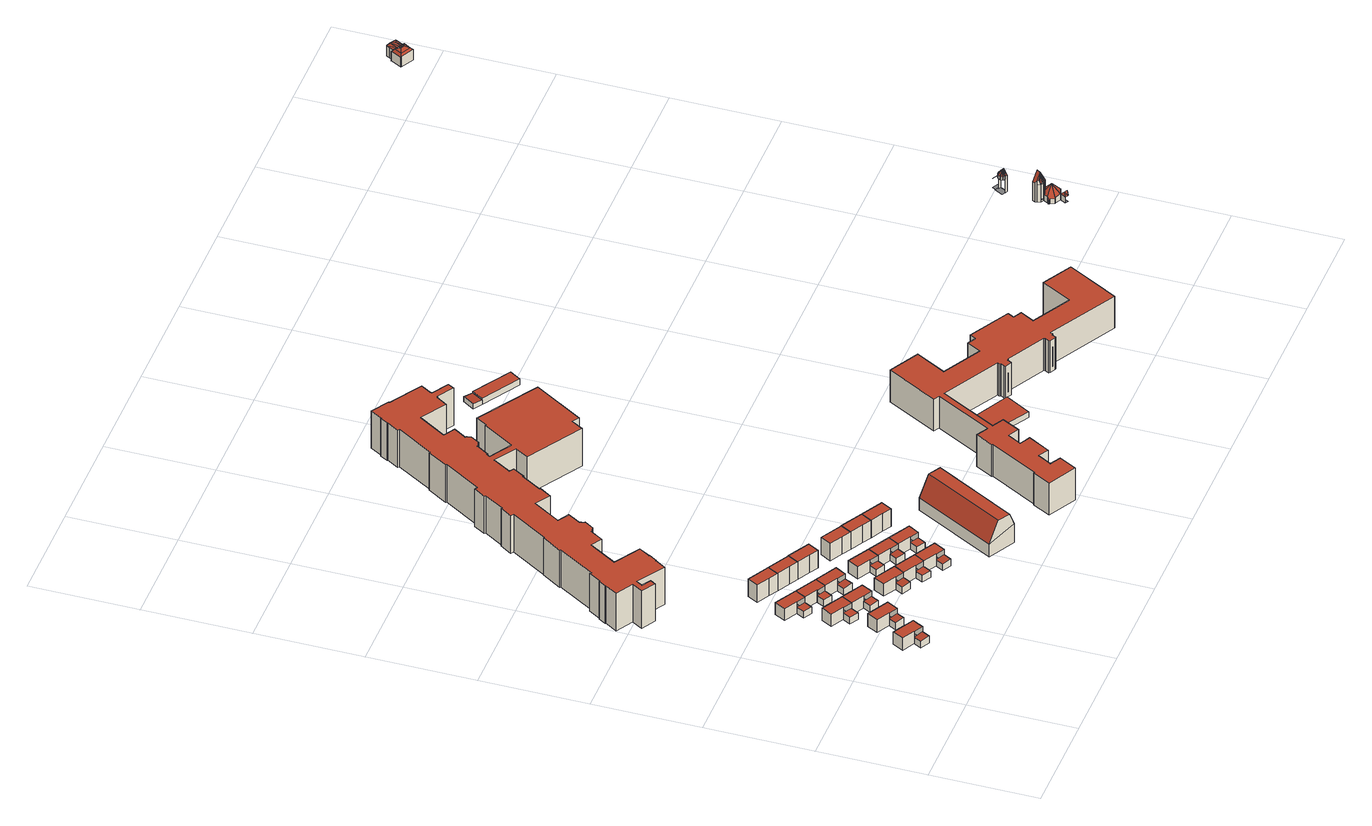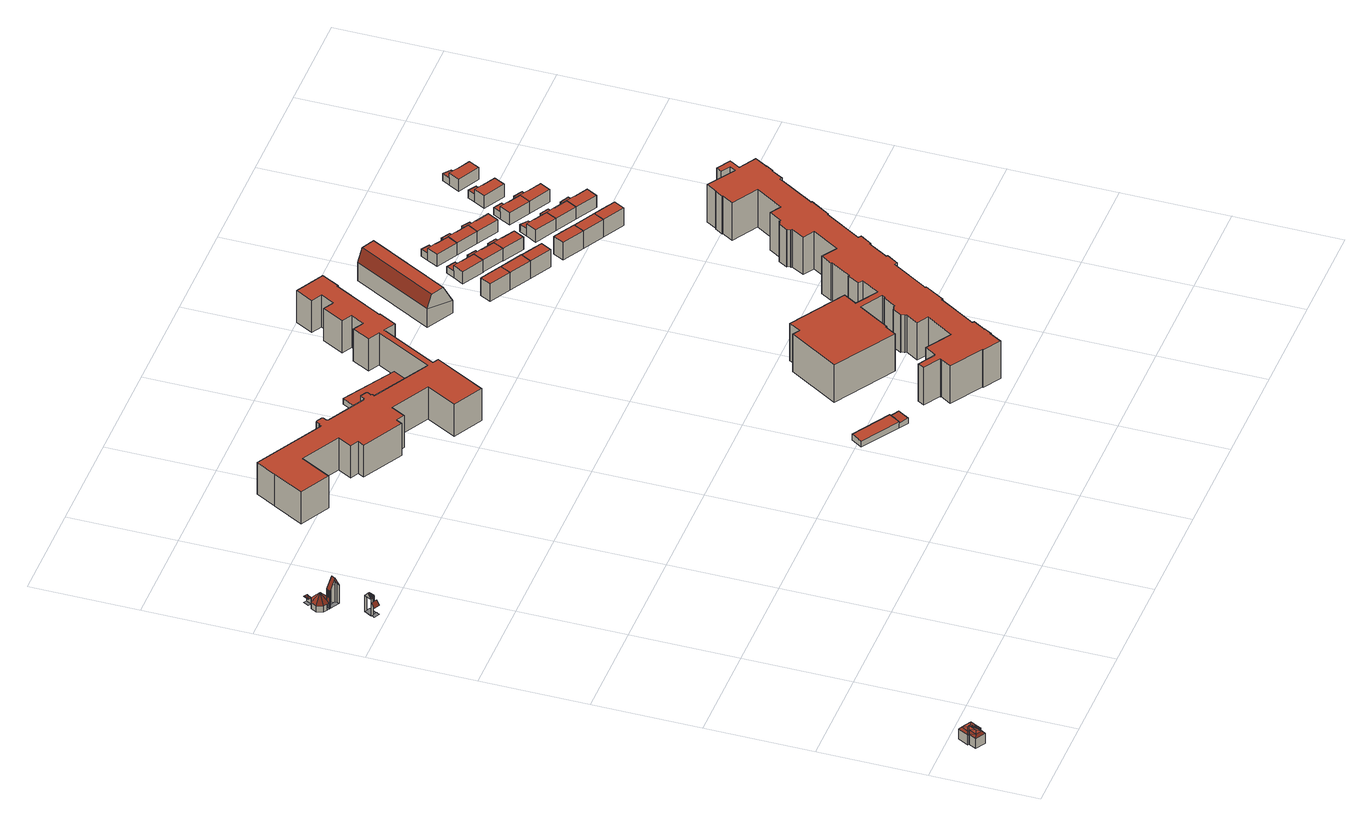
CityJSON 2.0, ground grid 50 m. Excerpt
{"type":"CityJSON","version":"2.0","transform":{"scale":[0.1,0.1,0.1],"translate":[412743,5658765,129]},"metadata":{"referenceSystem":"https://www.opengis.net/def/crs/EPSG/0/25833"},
"CityObjects":{
"building1":{"type":"Building","attributes":{"Gemeindeschluessel":14612000,"Geometrietyp2DReferenz":"3000","function":"31001_9998","roofType":"9999"},"children":["building1-1","building1-2"]},
"building1-1":{"type":"BuildingPart","attributes":{"Dachtyp_tdc":"tdcPolyFlatRoof","Dachneigung":6.44,"QualitaetDacherkennung":45,"Geometrietyp2DReferenz":"3000","measuredHeight":3.81,"roofType":"2100"},"parents":["building1"],"geometry":[{"type":"MultiSurface","lod":"2","boundaries":[[[0,1,2,3]],[[1,4,5,2]],[[6,0,3,7]],[[6,4,1,0]],[[3,2,5,7]]],"semantics":{"surfaces":[{"type":"WallSurface"},{"type":"RoofSurface"},{"type":"GroundSurface"}],"values":[0,0,0,1,2]}}]},
"building1-2":{"type":"BuildingPart","attributes":{"Dachtyp_tdc":"tdcPolyFlatRoof","Dachneigung":0,"QualitaetDacherkennung":61,"Geometrietyp2DReferenz":"3000","measuredHeight":6.47,"roofType":"1000"},"parents":["building1"],"geometry":[{"type":"MultiSurface","lod":"2","boundaries":[[[8,9,6,7,10]],[[11,12,13,5,4]],[[12,14,15,13]],[[14,8,10,15]],[[14,12,11,9,8]],[[10,7,5,13,15]]],"semantics":{"surfaces":[{"type":"WallSurface"},{"type":"RoofSurface"},{"type":"GroundSurface"}],"values":[0,0,0,0,1,2]}}]},
"building2":{"type":"Building","attributes":{"Gemeindeschluessel":14612000,"Geometrietyp2DReferenz":"3000","function":"31001_9998","roofType":"9999"},"children":["building2-1","building2-2"]},
"building2-1":{"type":"BuildingPart","attributes":{"Dachtyp_tdc":"tdcPolyFlatRoof","Dachneigung":0,"QualitaetDacherkennung":61,"Geometrietyp2DReferenz":"3000","measuredHeight":6.79,"roofType":"1000"},"parents":["building2"],"geometry":[{"type":"MultiSurface","lod":"2","boundaries":[[[16,17,18,19,20]],[[21,22,23,24,25]],[[22,26,27,23]],[[26,16,20,27]],[[26,22,21,17,16]],[[20,19,24,23,27]]],"semantics":{"surfaces":[{"type":"WallSurface"},{"type":"RoofSurface"},{"type":"GroundSurface"}],"values":[0,0,0,0,1,2]}}]},
"building2-2":{"type":"BuildingPart","attributes":{"Dachtyp_tdc":"tdcPolyFlatRoof","Dachneigung":5.5,"QualitaetDacherkennung":50,"Geometrietyp2DReferenz":"3000","measuredHeight":4.1,"roofType":"2100"},"parents":["building2"],"geometry":[{"type":"MultiSurface","lod":"2","boundaries":[[[18,28,29,19]],[[28,30,31,29]],[[30,25,24,31]],[[30,28,18,25]],[[24,19,29,31]]],"semantics":{"surfaces":[{"type":"WallSurface"},{"type":"RoofSurface"},{"type":"GroundSurface"}],"values":[0,0,0,1,2]}}]},
"building3":{"type":"Building","attributes":{"Gemeindeschluessel":14612000,"Geometrietyp2DReferenz":"3000","function":"31001_9998","roofType":"9999"},"children":["building3-1","building3-2"]},
"building3-1":{"type":"BuildingPart","attributes":{"Dachtyp_tdc":"tdcPolyFlatRoof","Dachneigung":0,"QualitaetDacherkennung":39,"Geometrietyp2DReferenz":"3000","measuredHeight":3.47,"roofType":"1000"},"parents":["building3"],"geometry":[{"type":"MultiSurface","lod":"2","boundaries":[[[32,33,34,35]],[[33,36,37,34]],[[38,32,35,39]],[[38,36,33,32]],[[35,34,37,39]]],"semantics":{"surfaces":[{"type":"WallSurface"},{"type":"RoofSurface"},{"type":"GroundSurface"}],"values":[0,0,0,1,2]}}]},
"building3-2":{"type":"BuildingPart","attributes":{"Dachtyp_tdc":"tdcPolyFlatRoof","Dachneigung":0,"QualitaetDacherkennung":65,"Geometrietyp2DReferenz":"3000","measuredHeight":6.52,"roofType":"1000"},"parents":["building3"],"geometry":[{"type":"MultiSurface","lod":"2","boundaries":[[[40,37,36]],[[40,41,42,37]],[[41,43,44,42]],[[43,45,46,44]],[[45,47,38,39,46]],[[47,45,43,41,40]],[[37,42,44,46,39]]],"semantics":{"surfaces":[{"type":"WallSurface"},{"type":"RoofSurface"},{"type":"GroundSurface"}],"values":[0,0,0,0,0,1,2]}}]},
"building4":{"type":"Building","attributes":{"Gemeindeschluessel":14612000,"Geometrietyp2DReferenz":"3000","function":"31001_9998","roofType":"9999"},"children":["building4-1","building4-2"]},
"building4-1":{"type":"BuildingPart","attributes":{"Dachtyp_tdc":"tdcPolyFlatRoof","Dachneigung":0,"QualitaetDacherkennung":43,"Geometrietyp2DReferenz":"3000","measuredHeight":3.48,"roofType":"1000"},"parents":["building4"],"geometry":[{"type":"MultiSurface","lod":"2","boundaries":[[[48,49,50,51]],[[49,52,53,50]],[[54,48,51,55]],[[54,52,49,48]],[[51,50,53,55]]],"semantics":{"surfaces":[{"type":"WallSurface"},{"type":"RoofSurface"},{"type":"GroundSurface"}],"values":[0,0,0,1,2]}}]},
"building4-2":{"type":"BuildingPart","attributes":{"Dachtyp_tdc":"tdcPolyFlatRoof","Dachneigung":0,"QualitaetDacherkennung":62,"Geometrietyp2DReferenz":"3000","measuredHeight":6.47,"roofType":"1000"},"parents":["building4"],"geometry":[{"type":"MultiSurface","lod":"2","boundaries":[[[56,53,52]],[[56,57,58,53]],[[57,59,60,58]],[[59,61,62,60]],[[61,63,54,55,62]],[[63,61,59,57,56]],[[53,58,60,62,55]]],"semantics":{"surfaces":[{"type":"WallSurface"},{"type":"RoofSurface"},{"type":"GroundSurface"}],"values":[0,0,0,0,0,1,2]}}]},
"building5":{"type":"Building","attributes":{"Gemeindeschluessel":14612000,"Geometrietyp2DReferenz":"3000","function":"31001_9998","roofType":"9999"},"children":["building5-1","building5-2"]},
"building5-1":{"type":"BuildingPart","attributes":{"Dachtyp_tdc":"tdcPolyFlatRoof","Dachneigung":2.63,"QualitaetDacherkennung":50,"Geometrietyp2DReferenz":"3000","measuredHeight":3.66,"roofType":"2100"},"parents":["building5"],"geometry":[{"type":"MultiSurface","lod":"2","boundaries":[[[64,65,66,67]],[[65,68,69,66]],[[68,70,71,69]],[[68,65,64,70]],[[71,67,66,69]]],"semantics":{"surfaces":[{"type":"WallSurface"},{"type":"RoofSurface"},{"type":"GroundSurface"}],"values":[0,0,0,1,2]}}]},
"building5-2":{"type":"BuildingPart","attributes":{"Dachtyp_tdc":"tdcPolyFlatRoof","Dachneigung":0,"QualitaetDacherkennung":61,"Geometrietyp2DReferenz":"3000","measuredHeight":6.49,"roofType":"1000"},"parents":["building5"],"geometry":[{"type":"MultiSurface","lod":"2","boundaries":[[[72,73,64,67,74]],[[75,47,39,71,70]],[[47,45,46,39]],[[45,72,74,46]],[[45,47,75,73,72]],[[74,67,71,39,46]]],"semantics":{"surfaces":[{"type":"WallSurface"},{"type":"RoofSurface"},{"type":"GroundSurface"}],"values":[0,0,0,0,1,2]}}]},
"building6":{"type":"Building","attributes":{"Gemeindeschluessel":14612000,"Geometrietyp2DReferenz":"3000","function":"31001_9998","roofType":"9999"},"children":["building6-1","building6-2"]},
"building6-1":{"type":"BuildingPart","attributes":{"Dachtyp_tdc":"tdcPolyFlatRoof","Dachneigung":0,"QualitaetDacherkennung":63,"Geometrietyp2DReferenz":"3000","measuredHeight":6.44,"roofType":"1000"},"parents":["building6"],"geometry":[{"type":"MultiSurface","lod":"2","boundaries":[[[76,77,78,79,80]],[[77,63,55,78]],[[63,61,62,55]],[[61,81,82,62]],[[81,83,84,85,82]],[[83,81,61,63,77,76]],[[79,78,55,62,82,85]]],"semantics":{"surfaces":[{"type":"WallSurface"},{"type":"RoofSurface"},{"type":"GroundSurface"}],"values":[0,0,0,0,0,1,2]}}]},
"building6-2":{"type":"BuildingPart","attributes":{"Dachtyp_tdc":"tdcPolyFlatRoof","Dachneigung":0,"QualitaetDacherkennung":41,"Geometrietyp2DReferenz":"3000","measuredHeight":3.45,"roofType":"1000"},"parents":["building6"],"geometry":[{"type":"MultiSurface","lod":"2","boundaries":[[[86,87,88,89]],[[87,80,79,88]],[[84,86,89,85]],[[84,80,87,86]],[[89,88,79,85]]],"semantics":{"surfaces":[{"type":"WallSurface"},{"type":"RoofSurface"},{"type":"GroundSurface"}],"values":[0,0,0,1,2]}}]},
"building7":{"type":"Building","attributes":{"Dachtyp_tdc":"tdcPolyFlatRoof","Gemeindeschluessel":14612000,"Dachneigung":0,"QualitaetDacherkennung":45,"Geometrietyp2DReferenz":"3000","measuredHeight":9.37,"function":"31001_9998","roofType":"1000"},"geometry":[{"type":"Solid","lod":"2","boundaries":[[[[90,91,92,93]],[[91,94,95,92]],[[94,96,97,95]],[[96,98,99,97]],[[98,90,93,99]],[[98,96,94,91,90]],[[93,92,95,97,99]]]],"semantics":{"surfaces":[{"type":"WallSurface"},{"type":"RoofSurface"},{"type":"GroundSurface"}],"values":[[0,0,0,0,0,1,2]]}}]},
"building8":{"type":"Building","attributes":{"Gemeindeschluessel":14612000,"Geometrietyp2DReferenz":"3000","function":"31001_9998","roofType":"9999"},"children":["building8-1","building8-2"]},
"building8-1":{"type":"BuildingPart","attributes":{"Dachtyp_tdc":"tdcPolyFlatRoof","Dachneigung":0,"QualitaetDacherkennung":61,"Geometrietyp2DReferenz":"3000","measuredHeight":6.48,"roofType":"1000"},"parents":["building8"],"geometry":[{"type":"MultiSurface","lod":"2","boundaries":[[[100,101,102,103,104]],[[105,83,106,107,108]],[[83,81,109,106]],[[81,100,104,109]],[[81,83,105,101,100]],[[104,103,107,106,109]]],"semantics":{"surfaces":[{"type":"WallSurface"},{"type":"RoofSurface"},{"type":"GroundSurface"}],"values":[0,0,0,0,1,2]}}]},
"building8-2":{"type":"BuildingPart","attributes":{"Dachtyp_tdc":"tdcPolyFlatRoof","Dachneigung":6.8,"QualitaetDacherkennung":45,"Geometrietyp2DReferenz":"3000","measuredHeight":3.82,"roofType":"2100"},"parents":["building8"],"geometry":[{"type":"MultiSurface","lod":"2","boundaries":[[[110,111,112,113]],[[111,108,107,112]],[[102,110,113,103]],[[102,108,111,110]],[[113,112,107,103]]],"semantics":{"surfaces":[{"type":"WallSurface"},{"type":"RoofSurface"},{"type":"GroundSurface"}],"values":[0,0,0,1,2]}}]},
"building9":{"type":"Building","attributes":{"Gemeindeschluessel":14612000,"Geometrietyp2DReferenz":"3000","function":"31001_9998","roofType":"9999"},"children":["building9-1","building9-2"]},
"building9-1":{"type":"BuildingPart","attributes":{"Dachtyp_tdc":"tdcPolyFlatRoof","Dachneigung":0,"QualitaetDacherkennung":60,"Geometrietyp2DReferenz":"3000","measuredHeight":6.45,"roofType":"1000"},"parents":["building9"],"geometry":[{"type":"MultiSurface","lod":"2","boundaries":[[[114,115,116]],[[114,117,118,115]],[[117,119,120,118]],[[119,121,122,120]],[[121,123,124,125,122]],[[123,121,119,117,114]],[[115,118,120,122,125]]],"semantics":{"surfaces":[{"type":"WallSurface"},{"type":"RoofSurface"},{"type":"GroundSurface"}],"values":[0,0,0,0,0,1,2]}}]},
"building9-2":{"type":"BuildingPart","attributes":{"Dachtyp_tdc":"tdcPolyFlatRoof","Dachneigung":6.31,"QualitaetDacherkennung":47,"Geometrietyp2DReferenz":"3000","measuredHeight":3.75,"roofType":"2100"},"parents":["building9"],"geometry":[{"type":"MultiSurface","lod":"2","boundaries":[[[126,127,128,129]],[[127,116,115,128]],[[124,126,129,125]],[[124,116,127,126]],[[129,128,115,125]]],"semantics":{"surfaces":[{"type":"WallSurface"},{"type":"RoofSurface"},{"type":"GroundSurface"}],"values":[0,0,0,1,2]}}]},
"building10":{"type":"Building","attributes":{"Dachtyp_tdc":"tdcPolyFlatRoof","Gemeindeschluessel":14612000,"Dachneigung":0,"QualitaetDacherkennung":47,"Geometrietyp2DReferenz":"3000","measuredHeight":9.34,"function":"31001_9998","roofType":"1000"},"geometry":[{"type":"Solid","lod":"2","boundaries":[[[[96,94,95,97]],[[94,130,131,95]],[[130,132,133,131]],[[132,134,135,133]],[[134,96,97,135]],[[134,132,130,94,96]],[[97,95,131,133,135]]]],"semantics":{"surfaces":[{"type":"WallSurface"},{"type":"RoofSurface"},{"type":"GroundSurface"}],"values":[[0,0,0,0,0,1,2]]}}]},
"building11":{"type":"Building","attributes":{"Gemeindeschluessel":14612000,"Geometrietyp2DReferenz":"3000","function":"31001_9998","roofType":"9999"},"children":["building11-1","building11-2"]},
"building11-1":{"type":"BuildingPart","attributes":{"Dachtyp_tdc":"tdcPolyFlatRoof","Dachneigung":0,"QualitaetDacherkennung":42,"Geometrietyp2DReferenz":"3000","measuredHeight":3.5,"roofType":"1000"},"parents":["building11"],"geometry":[{"type":"MultiSurface","lod":"2","boundaries":[[[136,137,138,139]],[[137,140,141,138]],[[142,136,139,143]],[[142,140,137,136]],[[139,138,141,143]]],"semantics":{"surfaces":[{"type":"WallSurface"},{"type":"RoofSurface"},{"type":"GroundSurface"}],"values":[0,0,0,1,2]}}]},
"building11-2":{"type":"BuildingPart","attributes":{"Dachtyp_tdc":"tdcPolyFlatRoof","Dachneigung":0,"QualitaetDacherkennung":66,"Geometrietyp2DReferenz":"3000","measuredHeight":6.53,"roofType":"1000"},"parents":["building11"],"geometry":[{"type":"MultiSurface","lod":"2","boundaries":[[[144,141,140]],[[144,145,125,141]],[[145,146,122,125]],[[146,147,148,122]],[[147,149,142,143,148]],[[149,147,146,145,144]],[[141,125,122,148,143]]],"semantics":{"surfaces":[{"type":"WallSurface"},{"type":"RoofSurface"},{"type":"GroundSurface"}],"values":[0,0,0,0,0,1,2]}}]},
"building12":{"type":"Building","attributes":{"Dachtyp_tdc":"tdcPolyFlatRoof","Gemeindeschluessel":14612000,"Dachneigung":0,"QualitaetDacherkennung":46,"Geometrietyp2DReferenz":"3000","measuredHeight":9.38,"function":"31001_9998","roofType":"1000"},"geometry":[{"type":"Solid","lod":"2","boundaries":[[[[150,151,131,133]],[[151,152,153,131]],[[152,154,155,153]],[[154,156,157,155]],[[156,150,133,157]],[[156,154,152,151,150]],[[133,131,153,155,157]]]],"semantics":{"surfaces":[{"type":"WallSurface"},{"type":"RoofSurface"},{"type":"GroundSurface"}],"values":[[0,0,0,0,0,1,2]]}}]},
"building13":{"type":"Building","attributes":{"Gemeindeschluessel":14612000,"Geometrietyp2DReferenz":"3000","function":"31001_9998","roofType":"9999"},"children":["building13-1","building13-2"]},
"building13-1":{"type":"BuildingPart","attributes":{"Dachtyp_tdc":"tdcPolyFlatRoof","Dachneigung":0,"QualitaetDacherkennung":42,"Geometrietyp2DReferenz":"3000","measuredHeight":3.53,"roofType":"1000"},"parents":["building13"],"geometry":[{"type":"MultiSurface","lod":"2","boundaries":[[[158,159,160,161]],[[159,162,163,160]],[[164,158,161,165]],[[164,162,159,158]],[[161,160,163,165]]],"semantics":{"surfaces":[{"type":"WallSurface"},{"type":"RoofSurface"},{"type":"GroundSurface"}],"values":[0,0,0,1,2]}}]},
"building13-2":{"type":"BuildingPart","attributes":{"Dachtyp_tdc":"tdcPolyFlatRoof","Dachneigung":0,"QualitaetDacherkennung":60,"Geometrietyp2DReferenz":"3000","measuredHeight":6.49,"roofType":"1000"},"parents":["building13"],"geometry":[{"type":"MultiSurface","lod":"2","boundaries":[[[166,163,162]],[[166,167,168,163]],[[167,169,170,168]],[[169,171,172,170]],[[171,173,164,165,172]],[[173,171,169,167,166]],[[163,168,170,172,165]]],"semantics":{"surfaces":[{"type":"WallSurface"},{"type":"RoofSurface"},{"type":"GroundSurface"}],"values":[0,0,0,0,0,1,2]}}]},
"building14":{"type":"Building","attributes":{"Gemeindeschluessel":14612000,"Geometrietyp2DReferenz":"3000","function":"31001_9998","roofType":"9999"},"children":["building14-1","building14-2"]},
"building14-1":{"type":"BuildingPart","attributes":{"Dachtyp_tdc":"tdcPolyFlatRoof","Dachneigung":0,"QualitaetDacherkennung":62,"Geometrietyp2DReferenz":"3000","measuredHeight":6.47,"roofType":"1000"},"parents":["building14"],"geometry":[{"type":"MultiSurface","lod":"2","boundaries":[[[174,175,176,177,178]],[[179,180,143,181,182]],[[180,183,148,143]],[[183,180,179,175,174]],[[178,177,181,143,148]],[[183,174,178,148]]],"semantics":{"surfaces":[{"type":"WallSurface"},{"type":"RoofSurface"},{"type":"GroundSurface"}],"values":[0,0,0,1,2,0]}}]},
"building14-2":{"type":"BuildingPart","attributes":{"Dachtyp_tdc":"tdcPolyFlatRoof","Dachneigung":3.69,"QualitaetDacherkennung":53,"Geometrietyp2DReferenz":"3000","measuredHeight":3.69,"roofType":"2100"},"parents":["building14"],"geometry":[{"type":"MultiSurface","lod":"2","boundaries":[[[184,185,186,187]],[[185,182,181,186]],[[176,184,187,177]],[[176,182,185,184]],[[187,186,181,177]]],"semantics":{"surfaces":[{"type":"WallSurface"},{"type":"RoofSurface"},{"type":"GroundSurface"}],"values":[0,0,0,1,2]}}]},
"building15":{"type":"Building","attributes":{"Gemeindeschluessel":14612000,"Geometrietyp2DReferenz":"3000","function":"31001_9998","roofType":"9999"},"children":["building15-1","building15-2"]},
"building15-1":{"type":"BuildingPart","attributes":{"Dachtyp_tdc":"tdcPolyFlatRoof","Dachneigung":3.63,"QualitaetDacherkennung":49,"Geometrietyp2DReferenz":"3000","measuredHeight":3.63,"roofType":"2100"},"parents":["building15"],"geometry":[{"type":"MultiSurface","lod":"2","boundaries":[[[188,189,190,191]],[[192,193,194,195]],[[193,188,191,194]],[[193,192,189,188]],[[191,190,195,194]]],"semantics":{"surfaces":[{"type":"WallSurface"},{"type":"RoofSurface"},{"type":"GroundSurface"}],"values":[0,0,0,1,2]}}]},
"building15-2":{"type":"BuildingPart","attributes":{"Dachtyp_tdc":"tdcPolyFlatRoof","Dachneigung":0,"QualitaetDacherkennung":65,"Geometrietyp2DReferenz":"3000","measuredHeight":6.45,"roofType":"1000"},"parents":["building15"],"geometry":[{"type":"MultiSurface","lod":"2","boundaries":[[[196,190,189]],[[196,173,197,190]],[[173,171,198,197]],[[171,199,200,198]],[[199,201,192,195,200]],[[201,199,171,173,196]],[[190,197,198,200,195]]],"semantics":{"surfaces":[{"type":"WallSurface"},{"type":"RoofSurface"},{"type":"GroundSurface"}],"values":[0,0,0,0,0,1,2]}}]},
"building16":{"type":"Building","attributes":{"Dachtyp_tdc":"tdcPolyFlatRoof","Gemeindeschluessel":14612000,"Dachneigung":0,"QualitaetDacherkennung":45,"Geometrietyp2DReferenz":"3000","measuredHeight":9.38,"function":"31001_9998","roofType":"1000"},"geometry":[{"type":"Solid","lod":"2","boundaries":[[[[202,203,204,205]],[[203,206,207,204]],[[206,208,209,207]],[[208,210,211,209]],[[210,202,205,211]],[[210,208,206,203,202]],[[205,204,207,209,211]]]],"semantics":{"surfaces":[{"type":"WallSurface"},{"type":"RoofSurface"},{"type":"GroundSurface"}],"values":[[0,0,0,0,0,1,2]]}}]},
"building17":{"type":"Building","attributes":{"Gemeindeschluessel":14612000,"Geometrietyp2DReferenz":"3000","function":"31001_9998","roofType":"9999"},"children":["building17-1","building17-2"]},
"building17-1":{"type":"BuildingPart","attributes":{"Dachtyp_tdc":"tdcPolyFlatRoof","Dachneigung":0,"QualitaetDacherkennung":44,"Geometrietyp2DReferenz":"3000","measuredHeight":3.5,"roofType":"1000"},"parents":["building17"],"geometry":[{"type":"MultiSurface","lod":"2","boundaries":[[[212,213,214,215]],[[213,216,217,214]],[[216,218,219,217]],[[218,216,213,212]],[[215,214,217,219]]],"semantics":{"surfaces":[{"type":"WallSurface"},{"type":"RoofSurface"},{"type":"GroundSurface"}],"values":[0,0,0,1,2]}}]},
"building17-2":{"type":"BuildingPart","attributes":{"Dachtyp_tdc":"tdcPolyFlatRoof","Dachneigung":0,"QualitaetDacherkennung":62,"Geometrietyp2DReferenz":"3000","measuredHeight":6.47,"roofType":"1000"},"parents":["building17"],"geometry":[{"type":"MultiSurface","lod":"2","boundaries":[[[220,221,212,215,222]],[[223,201,224,219,218]],[[201,199,225,224]],[[199,220,222,225]],[[199,201,223,221,220]],[[222,215,219,224,225]]],"semantics":{"surfaces":[{"type":"WallSurface"},{"type":"RoofSurface"},{"type":"GroundSurface"}],"values":[0,0,0,0,1,2]}}]},
"building18":{"type":"Building","attributes":{"Dachtyp_tdc":"tdcPolyFlatRoof","Gemeindeschluessel":14612000,"Dachneigung":0,"QualitaetDacherkennung":49,"Geometrietyp2DReferenz":"3000","measuredHeight":9.4,"function":"31001_9998","roofType":"1000"},"geometry":[{"type":"Solid","lod":"2","boundaries":[[[[226,227,207,209]],[[227,228,229,207]],[[228,230,231,229]],[[230,232,233,231]],[[232,226,209,233]],[[232,230,228,227,226]],[[209,207,229,231,233]]]],"semantics":{"surfaces":[{"type":"WallSurface"},{"type":"RoofSurface"},{"type":"GroundSurface"}],"values":[[0,0,0,0,0,1,2]]}}]},
"building19":{"type":"Building","attributes":{"Dachtyp_tdc":"tdcPolyFlatRoof","Gemeindeschluessel":14612000,"Dachneigung":0,"QualitaetDacherkennung":47,"Geometrietyp2DReferenz":"3000","measuredHeight":9.4,"function":"31001_9998","roofType":"1000"},"geometry":[{"type":"Solid","lod":"2","boundaries":[[[[230,228,229,231]],[[228,234,235,229]],[[234,236,237,235]],[[236,238,239,237]],[[238,230,231,239]],[[238,236,234,228,230]],[[231,229,235,237,239]]]],"semantics":{"surfaces":[{"type":"WallSurface"},{"type":"RoofSurface"},{"type":"GroundSurface"}],"values":[[0,0,0,0,0,1,2]]}}]},
"building20":{"type":"Building","attributes":{"Dachtyp_tdc":"tdcCutGableRoof","Gemeindeschluessel":14612000,"Dachneigung":62.1,"QualitaetDacherkennung":40,"Geometrietyp2DReferenz":"3000","measuredHeight":16.51,"function":"31001_9998","roofType":"9999"},"geometry":[{"type":"Solid","lod":"2","boundaries":[[[[240,241,242,243]],[[241,244,245,242]],[[244,246,247,245]],[[246,240,243,247]],[[241,240,248,249]],[[244,241,249,250]],[[246,244,250,251]],[[240,246,251,248]],[[250,249,248,251]],[[243,242,245,247]]]],"semantics":{"surfaces":[{"type":"WallSurface"},{"type":"RoofSurface"},{"type":"GroundSurface"}],"values":[[0,0,0,0,1,0,1,0,1,2]]}}]},
"building21":{"type":"Building","attributes":{"name":"Mitteldeutscher Rundfunk Landesfunkhaus Sachsen","Dachtyp_tdc":"tdcPolyFlatRoof","Gemeindeschluessel":14612000,"Dachneigung":0,"QualitaetDacherkennung":8,"Geometrietyp2DReferenz":"3000","measuredHeight":19.99,"function":"31001_3035","roofType":"1000"},"geometry":[{"type":"Solid","lod":"2","boundaries":[[[[252,253,254,255]],[[253,256,257,254]],[[256,258,259,257]],[[258,260,261,259]],[[260,262,263,261]],[[262,264,265,263]],[[264,266,267,265]],[[266,268,269,267]],[[268,270,271,269]],[[270,272,273,271]],[[272,274,275,273]],[[274,276,277,275]],[[276,278,279,277]],[[278,280,281,279]],[[280,282,283,281]],[[282,284,285,283]],[[284,286,287,285]],[[286,288,289,287]],[[288,290,291,289]],[[290,292,293,291]],[[292,294,295,293]],[[294,296,297,295]],[[296,298,299,297]],[[298,300,301,299]],[[300,302,303,301]],[[302,304,305,303]],[[304,306,307,305]],[[306,308,309,307]],[[308,310,311,309]],[[310,312,313,311]],[[312,314,315,313]],[[314,316,317,315]],[[316,318,319,317]],[[318,320,321,319]],[[320,322,323,321]],[[322,324,325,323]],[[324,326,327,325]],[[326,328,329,327]],[[328,330,331,329]],[[330,332,333,331]],[[332,334,335,333]],[[334,336,337,335]],[[336,338,339,337]],[[338,340,341,339]],[[340,342,343,341]],[[342,344,345,343]],[[344,346,347,345]],[[346,348,349,347]],[[348,350,351,349]],[[350,352,353,351]],[[352,354,355,353]],[[354,356,357,355]],[[356,358,359,357]],[[358,360,361,359]],[[360,362,363,361]],[[362,364,365,363]],[[364,366,367,365]],[[366,368,369,367]],[[368,370,371,369]],[[370,372,373,371]],[[372,374,375,373]],[[374,376,377,375]],[[376,378,379,377]],[[378,380,381,379]],[[380,382,383,381]],[[382,384,385,383]],[[384,386,387,385]],[[386,388,389,387]],[[388,390,391,389]],[[390,392,393,391]],[[392,394,395,393]],[[394,396,397,395]],[[396,398,399,397]],[[398,400,401,399]],[[400,402,403,401]],[[402,404,405,403]],[[404,406,407,405]],[[406,408,409,407]],[[408,410,411,409]],[[410,412,413,411]],[[412,414,415,413]],[[414,416,417,415]],[[416,418,419,417]],[[418,420,421,419]],[[420,422,423,421]],[[422,424,425,423]],[[424,426,427,425]],[[426,428,429,427]],[[428,430,431,429]],[[430,432,433,431]],[[432,434,435,433]],[[434,436,437,435]],[[436,438,439,437]],[[438,440,441,439]],[[440,442,443,441]],[[442,444,445,443]],[[444,446,447,445]],[[446,448,449,447]],[[448,450,451,449]],[[450,452,453,451]],[[452,454,455,453]],[[454,456,457,455]],[[456,458,459,457]],[[458,252,255,459]],[[458,456,454,452,450,448,446,444,442,440,438,436,434,432,430,428,426,424,422,420,418,416,414,412,410,408,406,404,402,400,398,396,394,392,390,388,386,384,382,380,378,376,374,372,370,368,366,364,362,360,358,356,354,352,350,348,346,344,342,340,338,336,334,332,330,328,326,324,322,320,318,316,314,312,310,308,306,304,302,300,298,296,294,292,290,288,286,284,282,280,278,276,274,272,270,268,266,264,262,260,258,256,253,252]],[[255,254,257,259,261,263,265,267,269,271,273,275,277,279,281,283,285,287,289,291,293,295,297,299,301,303,305,307,309,311,313,315,317,319,321,323,325,327,329,331,333,335,337,339,341,343,345,347,349,351,353,355,357,359,361,363,365,367,369,371,373,375,377,379,381,383,385,387,389,391,393,395,397,399,401,403,405,407,409,411,413,415,417,419,421,423,425,427,429,431,433,435,437,439,441,443,445,447,449,451,453,455,457,459]]]],"semantics":{"surfaces":[{"type":"WallSurface"},{"type":"RoofSurface"},{"type":"GroundSurface"}],"values":[[0,0,0,0,0,0,0,0,0,0,0,0,0,0,0,0,0,0,0,0,0,0,0,0,0,0,0,0,0,0,0,0,0,0,0,0,0,0,0,0,0,0,0,0,0,0,0,0,0,0,0,0,0,0,0,0,0,0,0,0,0,0,0,0,0,0,0,0,0,0,0,0,0,0,0,0,0,0,0,0,0,0,0,0,0,0,0,0,0,0,0,0,0,0,0,0,0,0,0,0,0,0,0,0,1,2]]}}]},
"building22":{"type":"Building","attributes":{"Dachtyp_tdc":"tdcPolyFlatRoof","Gemeindeschluessel":14612000,"Dachneigung":0,"QualitaetDacherkennung":0,"Geometrietyp2DReferenz":"3000","BezugspunktDach":"2000","measuredHeight":3,"function":"31001_9998"},"geometry":[{"type":"MultiSurface","lod":"2","boundaries":[[[460,461,462,463]],[[463,462,464,465]],[[462,461,466,464]],[[461,460,467,466]],[[460,463,465,467]],[[465,464,466,467]]],"semantics":{"surfaces":[{"type":"RoofSurface"},{"type":"WallSurface"},{"type":"GroundSurface"}],"values":[0,1,1,1,1,2]}}]},
"building23":{"type":"Building","attributes":{"Dachtyp_tdc":"tdcPolyFlatRoof","Gemeindeschluessel":14612000,"Dachneigung":3.22,"QualitaetDacherkennung":52,"Geometrietyp2DReferenz":"3000","measuredHeight":2.74,"function":"31001_9998","roofType":"2100"},"geometry":[{"type":"Solid","lod":"2","boundaries":[[[[468,469,470,471]],[[469,472,473,470]],[[472,474,475,473]],[[474,476,477,475]],[[476,468,471,477]],[[476,474,472,469,468]],[[471,470,473,475,477]]]],"semantics":{"surfaces":[{"type":"WallSurface"},{"type":"RoofSurface"},{"type":"GroundSurface"}],"values":[[0,0,0,0,0,1,2]]}}]},
"building24":{"type":"Building","attributes":{"Dachtyp_tdc":"tdcPolyFlatRoof","Gemeindeschluessel":14612000,"Dachneigung":0,"QualitaetDacherkennung":90,"Geometrietyp2DReferenz":"3000","measuredHeight":3.25,"function":"31001_9998","roofType":"1000"},"geometry":[{"type":"Solid","lod":"2","boundaries":[[[[478,479,475,477]],[[479,480,473,475]],[[480,481,482,473]],[[481,483,484,482]],[[483,478,477,484]],[[483,481,480,479,478]],[[477,475,473,482,484]]]],"semantics":{"surfaces":[{"type":"WallSurface"},{"type":"RoofSurface"},{"type":"GroundSurface"}],"values":[[0,0,0,0,0,1,2]]}}]},
"building25":{"type":"Building","attributes":{"name":"Fachgerichtszentrum","Dachtyp_tdc":"tdcPolyFlatRoof","Gemeindeschluessel":14612000,"Dachneigung":0,"QualitaetDacherkennung":6,"Geometrietyp2DReferenz":"3000","measuredHeight":17.1,"function":"31001_3015","roofType":"1000"},"geometry":[{"type":"Solid","lod":"2","boundaries":[[[[485,486,487,488]],[[486,489,490,487]],[[489,491,492,490]],[[491,493,494,492]],[[493,495,496,494]],[[495,497,498,496]],[[497,499,500,498]],[[499,501,502,500]],[[501,503,504,502]],[[503,505,506,504]],[[505,507,508,506]],[[507,509,510,508]],[[509,511,512,510]],[[511,513,514,512]],[[513,515,516,514]],[[515,517,518,516]],[[517,519,520,518]],[[521,522,523,524]],[[522,525,526,523]],[[525,527,528,526]],[[527,529,530,528]],[[529,531,532,530]],[[531,533,534,532]],[[533,535,536,534]],[[535,537,538,536]],[[537,539,540,538]],[[519,541,542,520]],[[541,543,544,542]],[[543,545,546,544]],[[545,547,548,546]],[[547,549,550,548]],[[549,551,552,550]],[[551,553,554,552]],[[553,555,556,554]],[[555,557,558,556]],[[557,559,560,558]],[[559,561,562,560]],[[561,563,564,562]],[[563,565,566,564]],[[565,567,568,566]],[[567,569,570,568]],[[569,571,572,570]],[[539,573,574,540]],[[573,575,576,574]],[[575,577,578,576]],[[577,579,580,578]],[[579,581,582,580]],[[581,583,584,582]],[[583,585,586,584]],[[585,587,588,586]],[[587,589,590,588]],[[589,591,592,590]],[[591,593,594,592]],[[593,595,596,594]],[[595,485,488,596]],[[571,597,598,572]],[[597,599,600,598]],[[599,601,602,600]],[[601,603,604,602]],[[603,605,606,604]],[[605,521,524,606]],[[605,603,601,599,597,571,569,567,565,563,561,559,557,555,553,551,549,547,545,543,541,519,517,515,513,511,509,507,505,503,501,499,497,495,493,491,489,486,485,595,593,591,589,587,585,583,581,579,577,575,573,539,537,535,533,531,529,527,525,522,521]],[[524,523,526,528,530,532,534,536,538,540,574,576,578,580,582,584,586,588,590,592,594,596,488,487,490,492,494,496,498,500,502,504,506,508,510,512,514,516,518,520,542,544,546,548,550,552,554,556,558,560,562,564,566,568,570,572,598,600,602,604,606]]]],"semantics":{"surfaces":[{"type":"WallSurface"},{"type":"RoofSurface"},{"type":"GroundSurface"}],"values":[[0,0,0,0,0,0,0,0,0,0,0,0,0,0,0,0,0,0,0,0,0,0,0,0,0,0,0,0,0,0,0,0,0,0,0,0,0,0,0,0,0,0,0,0,0,0,0,0,0,0,0,0,0,0,0,0,0,0,0,0,0,1,2]]}}]},
"building26":{"type":"Building","attributes":{"name":"St. Martin","Gemeindeschluessel":14612000,"QualitaetDacherkennung":100,"Geometrietyp2DReferenz":"3000","function":"31001_3041","roofType":"9999"},"children":["building26-1","building26-2","building26-3","building26-4","building26-5","building26-6","building26-7","building26-8"]},
"building26-1":{"type":"BuildingPart","attributes":{"Dachtyp_tdc":"tdcHipAndGableRoof","Dachneigung":59.21,"QualitaetDacherkennung":100,"Geometrietyp2DReferenz":"3000","measuredHeight":4.61,"roofType":"5000"},"parents":["building26"],"geometry":[{"type":"MultiSurface","lod":"2","boundaries":[[[607,608,609,610,611]],[[608,607,612]],[[613,614,615]],[[612,613,615]],[[613,612,607,616]],[[614,612,615]],[[612,614,608]],[[617,610,609,618]]],"semantics":{"surfaces":[{"type":"WallSurface"},{"type":"RoofSurface"},{"type":"GroundSurface"}],"values":[0,1,0,1,1,1,1,2]}}]},
"building26-2":{"type":"BuildingPart","attributes":{"Dachtyp_tdc":"tdcTentRoof","Dachneigung":72.88,"QualitaetDacherkennung":100,"Geometrietyp2DReferenz":"3000","measuredHeight":14.91,"roofType":"4000"},"parents":["building26"],"geometry":[{"type":"MultiSurface","lod":"2","boundaries":[[[619,620,621,622,623,624]],[[625,626,627,620,619]],[[628,626,625]],[[629,630,631,630,632,633,634]],[[635,625,630,629]],[[625,628,631,630]],[[625,619,632,630]],[[619,624,633,632]],[[636,635,629,634]],[[636,637,635]],[[635,637,626,625]],[[637,627,626]],[[637,621,620,627]],[[637,622,621]],[[637,623,622]]],"semantics":{"surfaces":[{"type":"WallSurface"},{"type":"GroundSurface"},{"type":"RoofSurface"}],"values":[0,0,0,1,0,0,0,0,0,2,2,2,2,2,2]}}]},
"building26-3":{"type":"BuildingPart","attributes":{"Dachtyp_tdc":"tdcGableRoof","Dachneigung":63.67,"QualitaetDacherkennung":100,"Geometrietyp2DReferenz":"3000","measuredHeight":14.89,"roofType":"3100"},"parents":["building26"],"geometry":[{"type":"MultiSurface","lod":"2","boundaries":[[[638,639,640,641,642]],[[623,643,644,633,624]],[[643,645,646,644]],[[637,636,639,638,647]],[[647,645,643,623,637]],[[646,648,642,641,634,649,633,644]]],"semantics":{"surfaces":[{"type":"WallSurface"},{"type":"RoofSurface"},{"type":"GroundSurface"}],"values":[0,0,0,1,1,2]}}]},
"building26-4":{"type":"BuildingPart","attributes":{"Dachtyp_tdc":"tdcTentRoof","Dachneigung":47.16,"QualitaetDacherkennung":100,"Geometrietyp2DReferenz":"3000","measuredHeight":7.37,"roofType":"4000"},"parents":["building26"],"geometry":[{"type":"MultiSurface","lod":"2","boundaries":[[[640,650,642,641]],[[651,652,653,654]],[[655,656,657,658]],[[608,659,660]],[[661,608,660]],[[662,663,664,665,666,667,668,661,660]],[[669,670,671,662,660]],[[652,651,650,640,672,669,660]],[[656,655,652,660]],[[673,656,660]],[[659,673,660]],[[657,674,675,609,676,677,678,679,680,681,682,683,630,684,685,686,641,642,654,653,658]],[[656,673,674,657]],[[673,659,675,674]],[[659,608,609,675]],[[608,661,676,609]],[[661,668,677,676]],[[668,667,678,677]],[[667,666,679,678]],[[666,665,680,679]],[[665,664,681,680]],[[664,663,682,681]],[[663,662,683,682]],[[662,671,630,683]],[[671,670,684,630]],[[670,669,685,684]],[[669,672,686,685]]],"semantics":{"surfaces":[{"type":"WallSurface"},{"type":"RoofSurface"},{"type":"GroundSurface"}],"values":[0,0,0,1,1,1,1,1,1,1,1,2,0,0,0,0,0,0,0,0,0,0,0,0,0,0,0]}}]},
"building26-5":{"type":"BuildingPart","attributes":{"Dachtyp_tdc":"tdcTentRoof","Dachneigung":76.78,"QualitaetDacherkennung":100,"Geometrietyp2DReferenz":"3000","measuredHeight":4.2,"roofType":"4000"},"parents":["building26"],"geometry":[{"type":"MultiSurface","lod":"2","boundaries":[[[687,688,689,690]],[[688,691,692,689]],[[691,693,694,692]],[[693,695,696,694]],[[695,697,698,696]],[[699,700,701,702]],[[700,703,704,701]],[[703,705,706,704]],[[705,687,690,706]],[[688,687,707]],[[691,688,707]],[[693,691,707]],[[695,693,707]],[[697,695,707]],[[700,699,707]],[[703,700,707]],[[705,703,707]],[[687,705,707]]],"semantics":{"surfaces":[{"type":"WallSurface"},{"type":"RoofSurface"}],"values":[0,0,0,0,0,0,0,0,0,1,1,1,1,1,1,1,1,1]}}]},
"building26-6":{"type":"BuildingPart","attributes":{"Dachtyp_tdc":"tdcLeanToRoof","Dachneigung":0,"QualitaetDacherkennung":100,"Geometrietyp2DReferenz":"3000","measuredHeight":7.15,"roofType":"2100"},"parents":["building26"],"geometry":[{"type":"MultiSurface","lod":"2","boundaries":[[[708,709,710,711,712,713]]],"semantics":{"surfaces":[{"type":"GroundSurface"}],"values":[0]}}]},
"building26-7":{"type":"BuildingPart","attributes":{"Dachtyp_tdc":"tdcHipAndGableRoof","Dachneigung":76.78,"QualitaetDacherkennung":100,"Geometrietyp2DReferenz":"3000","measuredHeight":11.33,"roofType":"5000"},"parents":["building26"],"geometry":[{"type":"MultiSurface","lod":"2","boundaries":[[[714,699,702,715,716]],[[697,717,712,718,698]],[[714,719,717,720]],[[699,720,707]],[[720,699,714]],[[717,707,720]],[[707,717,697]],[[716,715,718,712,721]]],"semantics":{"surfaces":[{"type":"WallSurface"},{"type":"RoofSurface"},{"type":"GroundSurface"}],"values":[0,0,0,1,1,1,1,2]}}]},
"building26-8":{"type":"BuildingPart","attributes":{"Dachtyp_tdc":"tdcLeanToRoof","Dachneigung":47.71,"QualitaetDacherkennung":100,"Geometrietyp2DReferenz":"3000","measuredHeight":6.7,"roofType":"2100"},"parents":["building26"],"geometry":[{"type":"MultiSurface","lod":"2","boundaries":[[[722,723,724,725,726]],[[727,728,729,730,731]]],"semantics":{"surfaces":[{"type":"RoofSurface"},{"type":"GroundSurface"}],"values":[0,1]}}]},
"building27":{"type":"Building","attributes":{"Gemeindeschluessel":14612000,"QualitaetDacherkennung":100,"Geometrietyp2DReferenz":"3000","function":"31001_9998","roofType":"9999"},"children":["building27-1","building27-2"]},
"building27-1":{"type":"BuildingPart","attributes":{"Dachtyp_tdc":"tdcGambrelHipGambrelRoof","Dachneigung":57.23,"QualitaetDacherkennung":100,"Geometrietyp2DReferenz":"3000","measuredHeight":7.16,"roofType":"9999"},"parents":["building27"],"geometry":[{"type":"Solid","lod":"2","boundaries":[[[[732,733,734,735]],[[733,736,737,734]],[[736,738,739,737]],[[738,740,741,739]],[[740,742,743,741]],[[742,744,745,743]],[[744,746,747,745]],[[746,748,749,747]],[[748,750,751,749]],[[750,732,735,751]],[[740,738,750,752]],[[738,736,733,732,750]],[[740,752,753,742]],[[753,744,742]],[[744,753,746]],[[752,748,754]],[[748,752,750]],[[753,752,754]],[[754,746,753]],[[746,754,748]],[[735,734,737,739,741,743,745,747,749,751]]]],"semantics":{"surfaces":[{"type":"WallSurface"},{"type":"RoofSurface"},{"type":"GroundSurface"}],"values":[[0,0,0,0,0,0,0,0,0,0,1,1,1,1,1,1,1,1,1,1,2]]}}]},
"building27-2":{"type":"BuildingPart","attributes":{"Dachtyp_tdc":"tdcGambrelHipRoof","Dachneigung":51.83,"QualitaetDacherkennung":100,"Geometrietyp2DReferenz":"3000","measuredHeight":7.17,"roofType":"9999"},"parents":["building27"],"geometry":[{"type":"Solid","lod":"2","boundaries":[[[[755,756,757,758]],[[756,759,760,757]],[[759,761,762,760]],[[761,763,764,762]],[[763,765,766,764]],[[765,767,734,766]],[[767,732,735,734]],[[732,768,769,735]],[[768,770,771,769]],[[770,772,773,771]],[[772,774,773]],[[774,755,758,773]],[[755,774,775,776]],[[761,759,756,755,776,777]],[[770,768,732,767,765,763,761,777,778]],[[774,772,770,778,775]],[[776,775,779,780]],[[777,776,780]],[[778,777,780,779]],[[775,778,779]],[[758,757,760,762,764,766,734,735,769,771,773]]]],"semantics":{"surfaces":[{"type":"WallSurface"},{"type":"RoofSurface"},{"type":"GroundSurface"}],"values":[[0,0,0,0,0,0,0,0,0,0,0,0,1,1,1,1,1,1,1,1,2]]}}]}
},
"vertices":[
[342,279,48],[301,302,42],[301,302,9],[342,279,9],[320,337,42],[320,337,9],[361,315,48],[361,315,9],
[389,366,74],[361,315,74],[389,366,9],[320,337,74],[260,370,74],[260,370,9],[287,421,74],[287,421,9],
[467,505,79],[439,454,79],[439,454,52],[439,454,11],[467,505,11],[398,476,79],[338,509,79],[338,509,11],[398,476,11],[398,476,48],[365,560,79],[365,560,11],
[420,418,52],[420,418,11],[379,440,48],[379,440,11],
[394,612,49],[353,635,49],[353,635,14],[394,612,14],[372,670,49],[372,670,14],[413,648,49],[413,648,14],
[372,670,79],[312,703,79],[312,703,14],[339,754,79],[339,754,14],[441,699,79],[441,699,14],[413,648,79],
[368,810,49],[327,832,49],[327,832,15],[368,810,15],[346,868,49],[346,868,15],[387,845,49],[387,845,15],
[346,868,79],[285,901,79],[285,901,15],[313,952,79],[313,952,15],[415,896,79],[415,896,15],[387,845,79],
[515,593,51],[496,557,51],[496,557,14],[515,593,14],[454,579,49],[454,579,14],[474,615,49],[474,615,14],
[542,644,79],[515,593,79],[542,644,14],[474,615,79],
[447,812,79],[448,813,79],[448,813,15],[447,812,15],[447,812,49],[516,841,79],[516,841,15],[489,790,79],[489,790,49],[489,790,15],
[469,755,49],[428,777,49],[428,777,15],[469,755,15],
[365,1050,108],[392,1100,108],[392,1100,15],[365,1050,15],[494,1045,108],[494,1045,15],[466,994,108],[466,994,15],[425,1017,108],[425,1017,15],
[618,786,79],[590,735,79],[590,735,53],[590,735,14],[618,786,14],[549,757,79],[489,790,14],[549,757,14],[549,757,47],[516,841,14],
[571,699,53],[530,722,47],[530,722,14],[571,699,14],
[637,528,79],[637,528,14],[637,528,47],[576,561,79],[576,561,14],[604,612,79],[604,612,14],[706,556,79],[706,556,14],[678,505,79],[678,505,52],[678,505,14],
[658,470,52],[617,492,47],[617,492,14],[658,470,14],
[595,990,108],[595,990,15],[568,939,108],[568,939,15],[527,961,108],[527,961,15],
[760,414,49],[719,437,49],[719,437,14],[760,414,14],[738,472,49],[738,472,14],[779,450,49],[779,450,14],
[738,472,80],[678,505,80],[706,556,80],[807,500,80],[807,500,14],[779,450,80],
[568,939,109],[595,990,109],[697,934,109],[697,934,15],[669,883,109],[669,883,15],[628,906,109],[628,906,15],
[734,610,50],[693,633,50],[693,633,14],[734,610,14],[712,668,50],[712,668,14],[753,645,50],[753,645,14],
[712,668,79],[652,701,79],[652,701,14],[680,752,79],[680,752,14],[781,696,79],[781,696,14],[753,645,79],
[908,445,79],[881,394,79],[881,394,51],[881,394,14],[908,445,14],[840,416,79],[779,450,79],[840,416,14],[840,416,48],[807,500,79],
[861,358,51],[820,381,48],[820,381,14],[861,358,14],
[794,577,48],[813,612,48],[813,612,15],[794,577,15],[854,590,51],[835,554,51],[835,554,15],[854,590,15],
[813,612,79],[753,645,15],[781,696,15],[882,640,79],[882,640,15],[854,590,79],
[730,849,108],[758,900,108],[758,900,15],[730,849,15],[859,844,108],[859,844,15],[831,793,108],[831,793,15],[790,816,108],[790,816,15],
[956,534,49],[936,498,49],[936,498,14],[956,534,14],[895,521,49],[895,521,14],[915,557,49],[915,557,14],
[984,585,79],[956,534,79],[984,585,14],[915,557,79],[854,590,14],[882,640,14],
[831,793,109],[859,844,109],[961,788,109],[961,788,15],[933,737,109],[933,737,15],[892,760,109],[892,760,15],
[1062,732,109],[1062,732,15],[1034,682,109],[1034,682,15],[993,704,109],[993,704,15],
[974,226,77],[1181,606,77],[1181,606,12],[974,226,12],[1308,536,109],[1308,536,12],[1101,157,109],[1101,157,12],[1021,201,177],[1228,580,177],[1286,549,175],[1079,169,175],
[1081,2783,202],[1049,2732,202],[1049,2732,2],[1081,2783,2],[1052,2730,202],[1052,2730,2],[1050,2727,202],[1050,2727,2],[1127,2679,202],[1127,2679,2],[1109,2650,202],[1109,2650,2],[1032,2697,202],[1032,2697,2],[1030,2694,202],[1030,2694,2],[1027,2695,202],[1027,2695,2],[995,2644,202],[995,2644,2],[875,2718,202],[875,2718,2],[795,2589,202],[795,2589,2],[847,2557,202],[847,2557,2],[810,2498,202],[810,2498,2],[816,2494,202],[816,2494,2],[814,2491,202],[814,2491,2],[818,2475,202],[818,2475,2],[820,2474,202],[820,2474,2],[795,2432,202],[795,2432,2],[792,2433,202],[792,2433,2],[776,2429,202],[776,2429,2],[775,2427,202],[775,2427,2],[769,2430,202],[769,2430,2],[732,2371,202],[732,2371,2],[728,2374,202],[728,2374,2],[719,2359,202],[719,2359,2],[821,2296,202],[821,2296,2],[912,2444,202],[912,2444,2],[916,2441,202],[916,2441,2],[948,2492,202],[948,2492,2],[1230,2317,202],[1230,2317,2],[1087,2085,202],[1087,2085,2],[1055,2104,202],[1055,2104,2],[1022,2050,202],[1022,2050,2],[766,2207,202],[766,2207,2],[804,2269,202],[804,2269,2],[702,2332,202],[702,2332,2],[651,2248,202],[651,2248,2],[672,2235,202],[672,2235,2],[639,2181,202],[639,2181,2],[635,2183,202],[635,2183,2],[577,2089,202],[577,2089,2],[581,2086,202],[581,2086,2],[548,2032,202],[548,2032,2],[479,2075,202],[479,2075,2],[401,1948,202],[401,1948,2],[452,1916,202],[452,1916,2],[416,1857,202],[416,1857,2],[421,1854,202],[421,1854,2],[420,1851,202],[420,1851,2],[423,1835,202],[423,1835,2],[426,1834,202],[426,1834,2],[400,1792,202],[400,1792,2],[398,1793,202],[398,1793,2],[381,1789,202],[381,1789,2],[380,1787,202],[380,1787,2],[374,1790,202],[374,1790,2],[338,1731,202],[338,1731,2],[287,1762,202],[287,1762,2],[207,1633,202],[207,1633,2],[328,1559,202],[328,1559,2],[296,1507,202],[296,1507,2],[299,1505,202],[299,1505,2],[276,1469,202],[276,1469,2],[274,1470,202],[274,1470,2],[242,1419,202],[242,1419,2],[114,1500,202],[114,1500,2],[97,1472,202],[97,1472,2],[138,1447,202],[138,1447,2],[123,1422,202],[123,1422,2],[58,1460,202],[58,1460,2],[88,1510,202],[88,1510,2],[9,1557,202],[9,1557,2],[44,1615,202],[44,1615,2],[42,1616,202],[42,1616,2],[63,1650,202],[63,1650,2],[66,1649,202],[66,1649,2],[100,1706,202],[100,1706,2],[109,1700,202],[109,1700,2],[215,1873,202],[215,1873,2],[211,1875,202],[211,1875,2],[268,1967,202],[268,1967,2],[272,1965,202],[272,1965,2],[378,2137,202],[378,2137,2],[365,2145,202],[365,2145,2],[399,2199,202],[399,2199,2],[404,2196,202],[404,2196,2],[461,2289,202],[461,2289,2],[455,2293,202],[455,2293,2],[489,2348,202],[489,2348,2],[502,2340,202],[502,2340,2],[608,2512,202],[608,2512,2],[604,2515,202],[604,2515,2],[660,2607,202],[660,2607,2],[665,2604,202],[665,2604,2],[771,2776,202],[771,2776,2],[763,2781,202],[763,2781,2],[797,2838,202],[797,2838,2],[795,2839,202],[795,2839,2],[816,2874,202],[816,2874,2],[819,2872,202],[819,2872,2],[853,2929,202],[853,2929,2],[934,2879,202],[934,2879,2],[931,2875,202],[931,2875,2],
[1733,620,45],[1674,514,45],[1918,369,45],[1986,488,45],[1918,369,15],[1986,488,15],[1674,514,15],[1733,620,15],
[1236,2606,33],[1270,2660,33],[1270,2660,6],[1236,2606,6],[1311,2634,30],[1311,2634,6],[1294,2607,30],[1294,2607,6],[1278,2580,30],[1278,2580,6],
[1278,2580,38],[1294,2607,38],[1311,2634,38],[1487,2525,38],[1487,2525,6],[1454,2472,38],[1454,2472,6],
[1896,739,184],[2077,640,184],[2077,640,13],[1896,739,13],[2112,705,184],[2112,705,13],[2151,684,184],[2151,684,13],[2167,713,184],[2167,713,13],[2357,609,184],[2357,609,13],[2341,579,184],[2341,579,13],[2380,558,184],[2380,558,13],[2344,493,184],[2344,493,13],[2525,393,184],[2525,393,13],[2603,535,184],[2603,535,13],[2741,459,184],[2741,459,13],[2663,317,184],[2663,317,13],[2610,221,184],[2610,221,13],[2291,396,184],[2291,396,13],[2286,387,184],[2286,387,13],[2280,385,184],[2280,385,13],[2279,386,184],[2279,386,13],[1615,427,184],[1668,398,184],[1668,398,13],[1615,427,13],[1624,315,184],[1624,315,13],[1574,342,184],[1574,342,13],[1539,279,184],[1539,279,13],[1588,253,184],[1588,253,13],[1532,151,184],[1532,151,13],[1484,178,184],[1484,178,13],[1449,114,184],[1449,114,13],[1499,87,184],[1499,87,13],[2270,368,184],[2270,368,13],[2264,367,184],[2264,367,13],[2237,382,184],[2237,382,13],[2235,387,184],[2235,387,13],[2245,405,184],[2245,405,13],[2243,406,184],[2243,406,13],[2242,411,184],[2242,411,13],[2242,412,184],[2242,412,13],[2064,510,184],[2064,510,13],[2064,509,184],[2064,509,13],[2058,507,184],[2058,507,13],[2056,508,184],[2056,508,13],[2047,491,184],[2047,491,13],[2042,489,184],[2042,489,13],[2014,504,184],[2014,504,13],[2013,509,184],[2013,509,13],[1454,5,184],[1454,5,13],[1321,77,184],[1321,77,13],[1366,160,184],[1366,160,13],[1371,158,184],[1371,158,13],[1495,386,184],[1495,386,13],[1491,388,184],[1491,388,13],[1536,470,184],[1536,470,13],[1590,441,184],[1590,441,13],[1732,704,184],[1732,704,13],[1705,719,184],[1705,719,13],[1835,956,184],[1835,956,13],[1974,880,184],[1974,880,13],[2022,527,184],[2022,527,13],[2021,528,184],[2021,528,13],[2019,533,184],[2019,533,13],[2024,543,184],[2024,543,13],[1758,690,184],[1758,690,13],
[3288,668,95],[3302,693,95],[3302,693,63],[3288,668,63],[3288,668,78],[3302,677,109],[3302,660,95],[3316,685,95],[3316,669,109],[3299,662,95],[3302,660,63],[3316,685,63],
[3262,767,157],[3262,767,158],[3261,770,165],[3260,776,174],[3257,783,175],[3257,783,157],[3276,760,157],[3276,760,158],[3268,765,164],[3275,760,157],[3286,759,63],[3276,760,63],[3275,760,63],[3262,767,63],[3257,783,63],[3297,761,63],[3286,759,157],[3297,761,157],[3273,774,212],
[3307,779,157],[3307,778,157],[3307,778,92],[3307,778,63],[3307,779,63],[3255,791,163],[3255,791,63],[3261,804,162],[3261,804,63],[3283,792,212],[3283,792,63],[3273,774,63],
[3307,779,92],[3309,778,94],[3309,777,94],[3309,777,63],[3309,778,63],[3323,770,95],[3337,762,95],[3337,762,63],[3323,770,63],[3332,703,95],[3305,735,137],[3273,708,95],[3265,739,96],[3264,738,95],[3262,734,91],[3259,734,88],[3259,728,86],[3262,728,89],[3270,707,91],[3278,767,95],[3275,761,95],[3276,760,95],[3305,776,95],[3347,732,95],[3347,732,63],[3332,703,63],[3273,708,63],[3270,707,63],[3262,728,63],[3259,728,63],[3259,734,63],[3262,734,63],[3264,738,63],[3265,739,63],[3275,761,63],[3278,767,63],[3305,776,63],
[3265,953,152],[3268,959,152],[3268,959,135],[3265,953,135],[3274,964,152],[3274,964,135],[3280,966,152],[3280,966,135],[3288,966,152],[3288,966,135],[3290,966,152],[3290,966,135],[3271,930,152],[3268,933,152],[3268,933,135],[3271,930,135],[3265,939,152],[3265,939,135],[3263,946,152],[3263,946,135],[3286,945,177],
[3281,924,64],[3255,938,64],[3275,975,64],[3301,961,64],[3300,960,64],[3296,953,64],
[3281,925,152],[3271,930,64],[3281,925,64],[3300,960,152],[3290,966,64],[3297,953,152],[3291,943,177],[3297,953,64],
[3301,961,135],[3306,970,124],[3309,976,116],[3284,990,116],[3275,975,135],[3275,975,68],[3284,990,68],[3309,976,68],[3306,970,68],[3301,961,68],
[3286,3652,129],[3286,3653,129],[3286,3653,76],[3286,3652,76],[3296,3671,129],[3296,3671,76],[3305,3688,129],[3305,3688,76],[3306,3689,129],[3306,3689,76],[3353,3663,129],[3353,3663,76],[3334,3627,129],[3334,3627,76],[3321,3623,142],[3321,3623,76],[3297,3614,147],[3297,3614,76],[3292,3639,142],[3292,3639,76],[3311,3676,142],[3340,3661,142],[3317,3653,147],
[3252,3607,130],[3251,3607,129],[3251,3607,76],[3252,3607,76],[3251,3608,128],[3251,3608,76],[3277,3657,128],[3277,3657,76],[3277,3658,128],[3277,3658,76],[3278,3657,128],[3278,3657,76],[3286,3653,128],[3342,3622,129],[3342,3622,76],[3341,3622,129],[3341,3622,76],[3315,3573,129],[3315,3573,76],[3315,3573,130],[3311,3585,140],[3264,3610,140],[3282,3644,140],[3329,3619,140],[3305,3610,147],[3288,3619,147]
]}
